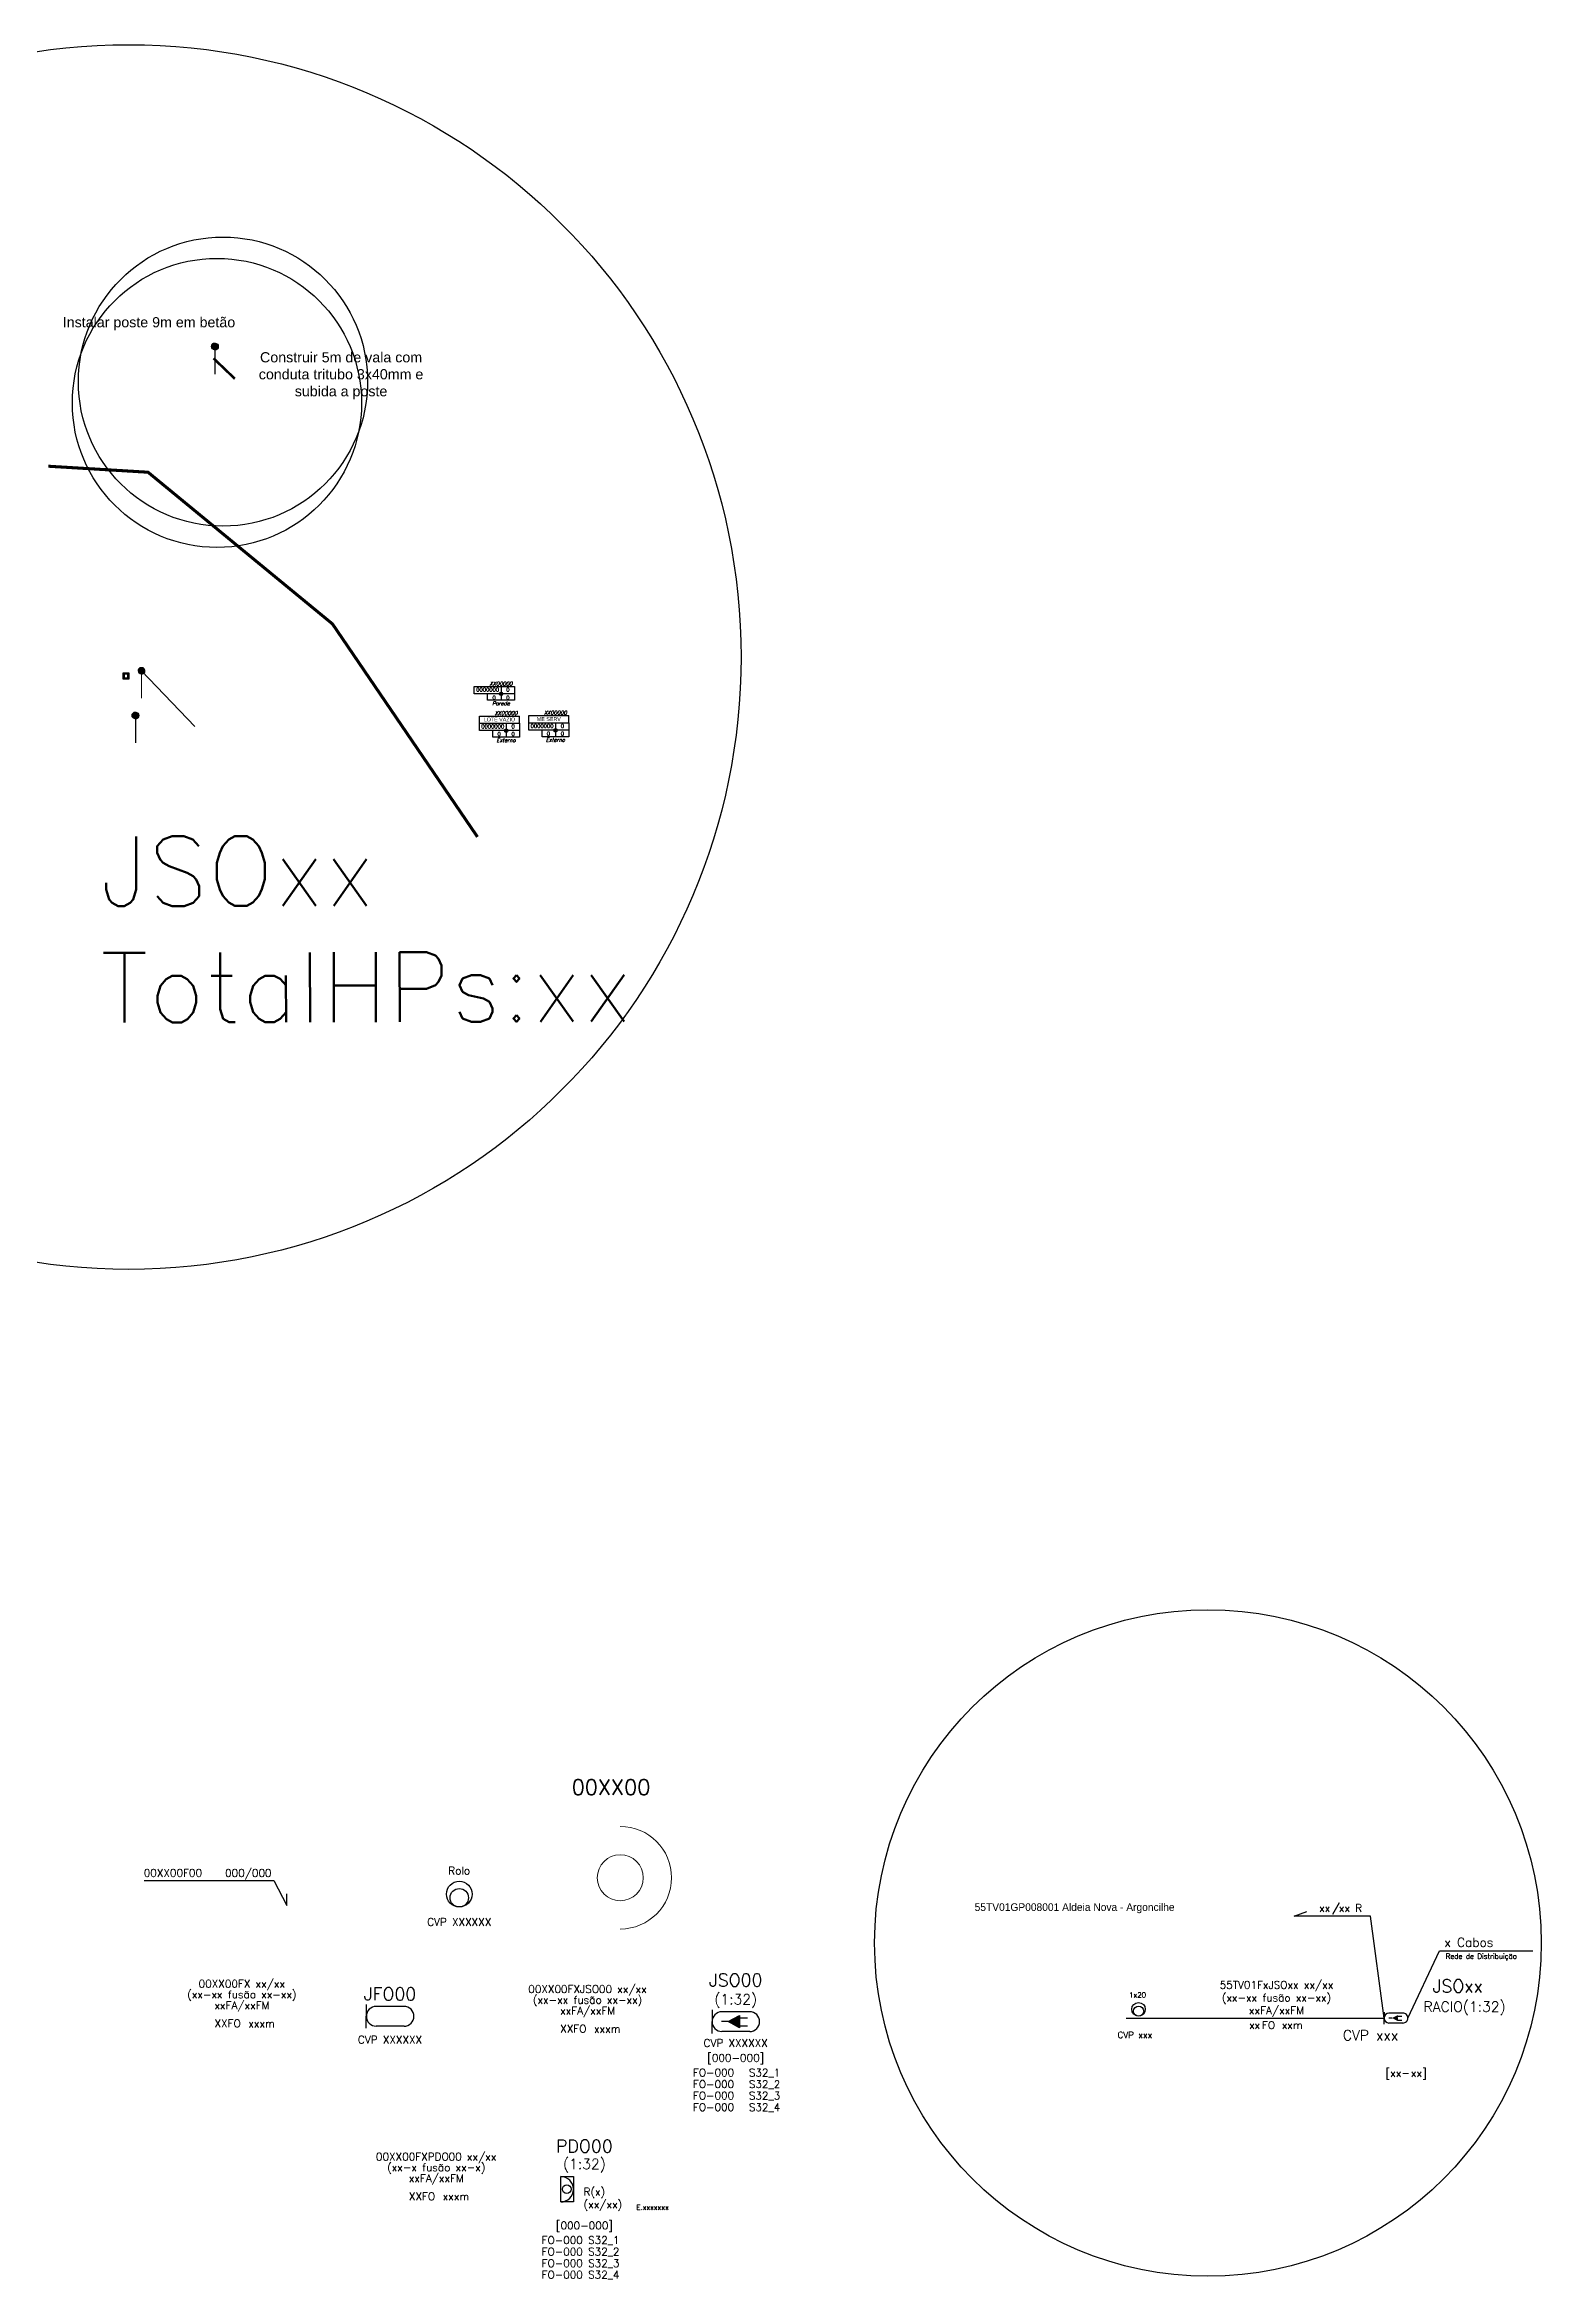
# Model space of a CAD drawing. Header units: millimetres. Extents: x -360 to 139, y -197 to 251.
# Drawn here: x -155.1 to 138.7, y -187.5 to 251.4 of the extents above; entities that cross this region are included whole.
import ezdxf
from ezdxf.enums import TextEntityAlignment as Align
from ezdxf.lldxf.tags import DXFTag

# ---------------------------------------------------------------- set-up
doc = ezdxf.new("R2010")
doc.units = ezdxf.units.MM
for name, color, linetype in [('_ESQUEMATICO', 1, 'ICAD_ISO12W100'), ('CABOS DISTRIBUIÇÃO', 6, 'Continuous'), ('Caracterizacao edificios', 7, 'Continuous'), ('CC A Instalar', 1, 'ICAD_ISO12W100'), ('CC Instalar', 1, 'ICAD_ISO12W100'), ('Centro_edificio', 1, 'Continuous'), ('INFRA_NOVA_Postes', 1, 'Continuous'), ('INFRA_NOVA_subsolo', 1, 'Continuous'), ('JSO-Instalar', 1, 'Continuous'), ('N_PD_COBRE', 7, 'Continuous'), ('rede_edp', 72, 'Continuous'), ('RVO Instalar', 1, 'Continuous'), ('SINOPTICO', 1, 'Continuous'), ('TEXTO', 1, 'Continuous'), ('Texto cabo', 1, 'Continuous'), ('Texto Reservas', 1, 'Continuous')]:
    doc.layers.add(name, color=color, linetype=linetype)
doc.layers.add('CABOS_NOVOS', color=3, linetype='Continuous', lineweight=60)
doc.layers.add('JSO', color=2, linetype='Continuous', lineweight=0)
doc.layers.add('rede_aerea', color=7, linetype='Continuous', lineweight=0, true_color=0xe9e9ac)
doc.layers.add('rede_subsolo', color=7, linetype='Continuous', true_color=0xe9e9ac)
doc.styles.add('cabos', font='romans.shx', dxfattribs={"height": 3.5})
doc.styles.add('ROMANS', font='romans.shx', dxfattribs={"height": 3.5})
doc.styles.get("Standard").update_dxf_attribs({"font": 'arial.ttf'})
doc.styles.add('Text_Style_10', font='TXT.SHX')
doc.styles.add('TI-ED', font='ARIALUNI.TTF', dxfattribs={"height": 0.75})
tags = doc.linetypes.add('DIVIDE', pattern=[1.25, 0.5, -0.25, 0, -0.25, 0, -0.25]).pattern_tags.tags
tags[14:15] = [DXFTag(74, 4), DXFTag(75, 0), DXFTag(340, '0'), DXFTag(46, 1.0), DXFTag(50, 0.0), DXFTag(44, 0.0), DXFTag(45, 0.0)]
tags[12:13] = [DXFTag(74, 4), DXFTag(75, 0), DXFTag(340, '0'), DXFTag(46, 1.0), DXFTag(50, 0.0), DXFTag(44, 0.0), DXFTag(45, 0.0)]
tags[10:11] = [DXFTag(74, 4), DXFTag(75, 0), DXFTag(340, '0'), DXFTag(46, 1.0), DXFTag(50, 0.0), DXFTag(44, 0.0), DXFTag(45, 0.0)]
tags[8:9] = [DXFTag(74, 4), DXFTag(75, 0), DXFTag(340, '0'), DXFTag(46, 1.0), DXFTag(50, 0.0), DXFTag(44, 0.0), DXFTag(45, 0.0)]
tags[6:7] = [DXFTag(74, 4), DXFTag(75, 0), DXFTag(340, '0'), DXFTag(46, 1.0), DXFTag(50, 0.0), DXFTag(44, 0.0), DXFTag(45, 0.0)]
tags[4:5] = [DXFTag(74, 4), DXFTag(75, 0), DXFTag(340, '0'), DXFTag(46, 1.0), DXFTag(50, 0.0), DXFTag(44, 0.0), DXFTag(45, 0.0)]
tags = doc.linetypes.add('ICAD_ISO12W100', pattern=[22, 12, -3, 0.5, -3, 0.5, -3]).pattern_tags.tags
tags[14:15] = [DXFTag(74, 4), DXFTag(75, 0), DXFTag(340, '0'), DXFTag(46, 1.0), DXFTag(50, 0.0), DXFTag(44, 0.0), DXFTag(45, 0.0)]
tags[12:13] = [DXFTag(74, 4), DXFTag(75, 0), DXFTag(340, '0'), DXFTag(46, 1.0), DXFTag(50, 0.0), DXFTag(44, 0.0), DXFTag(45, 0.0)]
tags[10:11] = [DXFTag(74, 4), DXFTag(75, 0), DXFTag(340, '0'), DXFTag(46, 1.0), DXFTag(50, 0.0), DXFTag(44, 0.0), DXFTag(45, 0.0)]
tags[8:9] = [DXFTag(74, 4), DXFTag(75, 0), DXFTag(340, '0'), DXFTag(46, 1.0), DXFTag(50, 0.0), DXFTag(44, 0.0), DXFTag(45, 0.0)]
tags[6:7] = [DXFTag(74, 4), DXFTag(75, 0), DXFTag(340, '0'), DXFTag(46, 1.0), DXFTag(50, 0.0), DXFTag(44, 0.0), DXFTag(45, 0.0)]
tags[4:5] = [DXFTag(74, 4), DXFTag(75, 0), DXFTag(340, '0'), DXFTag(46, 1.0), DXFTag(50, 0.0), DXFTag(44, 0.0), DXFTag(45, 0.0)]

# ---------------------------------------------------------------- blocks, each defined once
blk = doc.blocks.new('CEE')
at = {"layer": 'Centro_edificio'}
h = blk.add_hatch(color=256, dxfattribs=at)
h.paths.add_polyline_path([(0, 0.34), (0, 0), (0.34, 0, 0.414214)])
h.paths.add_polyline_path([(0, -0.34), (0, 0), (-0.34, 0, 0.414214)])
at = {"color": 210}
for p, q in [((-5.25, 1.44), (-5.25, 2.87)), ((-5.25, 1.44), (-2.63, 1.44)), ((-5.25, 0), (-5.25, 1.44)), ((2.65, 0), (-5.25, 0)), ((-2.63, 1.44), (2.65, 1.44)), ((-2.63, -1.27), (-2.63, 0)), ((0, 1.44), (0, -1.27)), ((2.65, 1.44), (2.65, 2.87)), ((2.65, 1.44), (2.65, -1.27)), ((2.65, -1.27), (-2.63, -1.27))]:
    blk.add_line(p, q, dxfattribs=at)
blk.add_lwpolyline([(-5.25, 2.87), (2.65, 2.87)], dxfattribs=at)
at = {"layer": 'Centro_edificio', "linetype": 'DIVIDE', "ltscale": 4}
blk.add_ellipse((0, 0), major_axis=(0.345, 0), ratio=1, dxfattribs=at)
at = {"color": 210}
for tag, style, p in [('N_EDIFICIO', 'ROMANS', (-2.63, 0.45)), ('TIPO', 'TI-ED', (-1.3, 1.82)), ('N_UA', 'ROMANS', (1.36, 0.45)), ('N_COMERCIO', 'ROMANS', (-1.37, -1.03)), ('N_ESCRITORIO', 'ROMANS', (1.36, -1.03))]:
    blk.add_attdef(tag, text='', height=0.75, dxfattribs=dict(at, style=style)).set_placement(p, align=Align.CENTER)
at = {"layer": 'N_PD_COBRE', "style": 'ROMANS', "oblique": 15}
for tag, p in [('PDC', (-0.02, 3.07)), ('TPDC', (-0.02, -2.25))]:
    blk.add_attdef(tag, text='', height=0.75, dxfattribs=at).set_placement(p, align=Align.CENTER)
blk = doc.blocks.new('CE')
at = {"layer": 'Centro_edificio'}
h = blk.add_hatch(color=256, dxfattribs=at)
h.paths.add_polyline_path([(0, 0.34), (0, 0), (0.34, 0, 0.414214)])
h.paths.add_polyline_path([(0, -0.34), (0, 0), (-0.34, 0, 0.414214)])
at = {"color": 210}
for p, q in [((-5.25, 0), (-5.25, 1.44)), ((-5.25, 1.44), (-2.63, 1.44)), ((2.65, 0), (-5.25, 0)), ((-2.63, 1.44), (2.65, 1.44)), ((-2.63, -1.27), (-2.63, 0)), ((0, 1.44), (0, -1.27)), ((2.65, 1.44), (2.65, -1.27)), ((2.65, -1.27), (-2.63, -1.27))]:
    blk.add_line(p, q, dxfattribs=at)
at = {"layer": 'Centro_edificio', "linetype": 'Continuous', "ltscale": 4}
blk.add_ellipse((0, 0), major_axis=(0.345, 0), ratio=1, dxfattribs=at)
at = {"color": 210, "style": 'ROMANS'}
for tag, p in [('N_EDIFICIO', (-2.63, 0.45)), ('N_PISOS', (1.36, 0.45)), ('N_UA', (-1.37, -1.13)), ('N_COMERCIO', (1.36, -1.13))]:
    blk.add_attdef(tag, text='', height=0.75, dxfattribs=at).set_placement(p, align=Align.CENTER)
at = {"layer": 'N_PD_COBRE', "style": 'ROMANS', "oblique": 15}
for tag, p in [('PDC', (-0.02, 1.63)), ('TPDC', (-0.02, -2.25))]:
    blk.add_attdef(tag, text='', height=0.75, dxfattribs=at).set_placement(p, align=Align.CENTER)
blk = doc.blocks.new('*X7')
at = {"color": 0}
for p, q in [((-0.679997, 0.416018), (-0.018018, 1.077997)), ((-0.679809, 0.433884), (-0.035884, 1.077809)), ((-0.679715, 0.398622), (-0.000622, 1.077715)), ((-0.67911, 0.452261), (-0.054261, 1.07711)), ((-0.678999, 0.381661), (0.016339, 1.076999)), ((-0.677877, 0.365105), (0.032895, 1.075877)), ((-0.677853, 0.471196), (-0.073196, 1.075853)), ((-0.676376, 0.348929), (0.049071, 1.074376)), ((-0.675978, 0.490748), (-0.092748, 1.073978)), ((-0.674518, 0.333109), (0.064891, 1.072518)), ((-0.673417, 0.510987), (-0.112987, 1.071417)), ((-0.672323, 0.317627), (0.080373, 1.070323)), ((-0.67008, 0.532002), (-0.134002, 1.06808)), ((-0.669809, 0.302463), (0.095537, 1.067809)), ((-0.666991, 0.287604), (0.110396, 1.064991)), ((-0.665856, 0.553903), (-0.155903, 1.063856)), ((-0.663883, 0.273034), (0.124966, 1.061883)), ((-0.660603, 0.576834), (-0.178834, 1.058603)), ((-0.660497, 0.258742), (0.139258, 1.058497)), ((-0.656846, 0.244715), (0.153285, 1.054846)), ((-0.654125, 0.600989), (-0.202989, 1.052125)), ((-0.652938, 0.230945), (0.167055, 1.050938)), ((-0.648783, 0.217422), (0.180578, 1.046783)), ((-0.646156, 0.626637), (-0.228637, 1.044156)), ((-0.64439, 0.204138), (0.193862, 1.04239)), ((-0.639766, 0.191085), (0.206915, 1.037766)), ((-0.636298, 0.654172), (-0.256172, 1.034298)), ((-0.634917, 0.178256), (0.219744, 1.032917)), ((-0.62985, 0.165645), (0.232355, 1.02785)), ((-0.624571, 0.153247), (0.244753, 1.022571)), ((-0.623925, 0.684222), (-0.286222, 1.021925)), ((-0.619084, 0.141056), (0.256944, 1.017084)), ((-0.613395, 0.129067), (0.268933, 1.011395)), ((-0.607932, 0.717893), (-0.319893, 1.005932)), ((-0.607508, 0.117277), (0.280723, 1.005508)), ((-0.601426, 0.10568), (0.29232, 0.999426)), ((-0.595154, 0.094275), (0.303725, 0.993154)), ((-0.588694, 0.083057), (0.314943, 0.986694)), ((-0.58596, 0.757543), (-0.359543, 0.98396)), ((-0.58205, 0.072024), (0.325976, 0.98005)), ((-0.575224, 0.061172), (0.336828, 0.973224)), ((-0.568219, 0.0505), (0.3475, 0.966219)), ((-0.561036, 0.040005), (0.357995, 0.959036)), ((-0.553678, 0.029685), (0.368315, 0.951678)), ((-0.550397, 0.810783), (-0.412783, 0.948397)), ((-0.546146, 0.01954), (0.37846, 0.944146)), ((-0.538442, 0.009566), (0.388434, 0.936442)), ((-0.530567, -0.000236), (0.398236, 0.928567)), ((-0.522522, -0.009869), (0.407869, 0.920522)), ((-0.514308, -0.019333), (0.417333, 0.912308)), ((-0.505925, -0.028628), (0.426628, 0.903925)), ((-0.497375, -0.037756), (0.435756, 0.895375)), ((-0.488657, -0.046715), (0.444715, 0.886657)), ((-0.479772, -0.055508), (0.453508, 0.877772)), ((-0.470719, -0.064133), (0.462133, 0.868719)), ((-0.461499, -0.07259), (0.47059, 0.859499)), ((-0.45211, -0.080879), (0.478879, 0.85011)), ((-0.442553, -0.089), (0.487, 0.840553)), ((-0.432826, -0.096951), (0.494951, 0.830826)), ((-0.422929, -0.104731), (0.502731, 0.820929)), ((-0.41286, -0.11234), (0.51034, 0.81086)), ((-0.402619, -0.119776), (0.517776, 0.800619)), ((-0.392202, -0.127037), (0.525037, 0.790202)), ((-0.381609, -0.134122), (0.532122, 0.779609)), ((-0.370838, -0.141028), (0.539028, 0.768838)), ((-0.359886, -0.147754), (0.545754, 0.757886)), ((-0.348751, -0.154296), (0.552296, 0.746751)), ((-0.337429, -0.160652), (0.558652, 0.735429)), ((-0.325919, -0.16682), (0.56482, 0.723919)), ((-0.314215, -0.172794), (0.570794, 0.712215)), ((-0.302316, -0.178572), (0.576572, 0.700316)), ((-0.290215, -0.184149), (0.582149, 0.688215)), ((-0.27791, -0.189522), (0.587522, 0.67591)), ((-0.265395, -0.194684), (0.592684, 0.663395)), ((-0.252664, -0.199631), (0.597631, 0.650664)), ((-0.239711, -0.204356), (0.602356, 0.637711)), ((-0.226531, -0.208853), (0.606853, 0.624531)), ((-0.213115, -0.213115), (0.611115, 0.611115)), ((-0.199456, -0.217134), (0.615134, 0.597456)), ((-0.185546, -0.220901), (0.618901, 0.583546)), ((-0.171373, -0.224406), (0.622406, 0.569373)), ((-0.156929, -0.22764), (0.62564, 0.554929)), ((-0.1422, -0.230589), (0.628589, 0.5402)), ((-0.127174, -0.23324), (0.63124, 0.525174)), ((-0.111836, -0.23558), (0.63358, 0.509836)), ((-0.096169, -0.23759), (0.63559, 0.494169)), ((-0.080154, -0.239253), (0.637253, 0.478154)), ((-0.06377, -0.240547), (0.638547, 0.46177)), ((-0.046993, -0.241448), (0.639448, 0.444993)), ((-0.029795, -0.241927), (0.639927, 0.427795)), ((-0.012144, -0.241953), (0.639953, 0.410144)), ((0.006, -0.241488), (0.639488, 0.392)), ((0.024679, -0.240486), (0.638486, 0.373321)), ((0.043948, -0.238895), (0.636895, 0.354052)), ((0.063871, -0.236649), (0.634649, 0.334129)), ((0.084528, -0.23367), (0.63167, 0.313472)), ((0.106018, -0.229858), (0.627858, 0.291982)), ((0.12847, -0.225084), (0.623084, 0.26953)), ((0.152051, -0.21918), (0.61718, 0.245949)), ((0.176993, -0.211916), (0.609916, 0.221007)), ((0.203627, -0.20296), (0.60096, 0.194373)), ((0.232456, -0.191808), (0.589808, 0.165544)), ((0.264325, -0.177617), (0.575617, 0.133675)), ((0.300865, -0.158754), (0.556754, 0.097135)), ((0.346227, -0.13107), (0.52907, 0.051773)), ((0.43272, -0.062254), (0.460254, -0.03472))]:
    blk.add_line(p, q, dxfattribs=at)
blk = doc.blocks.new('*U43')
blk.add_line((0, -0.64), (0, -5.39))
blk.add_circle((0, 0.01), 0.66)
blk.add_blockref('*X7', (0.02, -0.41))
blk = doc.blocks.new('*U10')
at = {"layer": 'INFRA_NOVA_Postes'}
blk.add_line((-0.64, 0), (-5.39, 0), dxfattribs=at)
blk.add_circle((0.01, 0), 0.66, dxfattribs=at)
at = {"layer": 'INFRA_NOVA_Postes', "rotation": 270}
blk.add_blockref('*X7', (-0.41, -0.02), dxfattribs=at)
blk = doc.blocks.new('RESERVA')
blk.add_lwpolyline([(1.28, 2.26), (-0.02, 0)])
at = {"style": 'cabos'}
blk.add_attdef('FI', text='', height=1.5, dxfattribs=at).set_placement((-0.46, 0.49), align=Align.RIGHT)
blk.add_attdef('FF', (1.24, 0.49), '', height=1.5, dxfattribs=at)
at = {"style": 'cabos', "flags": 5}
blk.add_attdef('JFO', (-1.41, -2.8), '', height=1.5, dxfattribs=at)
blk = doc.blocks.new('JSO')
for p, q in [((3.7, 0.97), (0.97, 0.97)), ((3.7, -0.97), (0.97, -0.97))]:
    blk.add_line(p, q)
for points in [[(0, 1.17), (0, 0)], [(0, -1.17), (0, 0)], [(1.58, 0), (0.93, 0)], [(2.66, 0.39), (3.49, 0.39)], [(2.66, -0.42), (3.49, -0.42)]]:
    blk.add_lwpolyline(points)
blk.add_lwpolyline([(1.58, 0, 0, 1.2, 0), (2.71, 0.01, 1.2, 1.2, 0)], format="xyseb")
for centre, start, end in [((0.97, 0), 90.0422, 180.0422), ((3.7, 0), 359.8395, 90.0422), ((3.7, 0), 269.9578, 0.1605), ((0.97, 0), 179.9578, 269.9578)]:
    blk.add_arc(centre, 0.972, start, end)
blk = doc.blocks.new('cabo')
at = {"style": 'cabos'}
blk.add_text('FO', height=1.5, dxfattribs=at).set_placement((1.04, 0), align=Align.CENTER)
blk.add_attdef('N_FIBRAS', text='', height=1.5, dxfattribs=at).set_placement((-0.56, 0), align=Align.RIGHT)
blk.add_attdef('COMPRIMENTO', (3.65, 0), '', height=1.5, dxfattribs=at)
blk = doc.blocks.new('ROLO_traçados_1_500')
at = {"linetype": 'Continuous'}
for centre, radius in [((-0.01, 0.67), 0.666), ((0, 0.49), 0.495)]:
    blk.add_circle(centre, radius, dxfattribs=at)
blk = doc.blocks.new('RESERVAS')
blk.add_lwpolyline([(-28.05, 4.89), (-2.54, 4.89), (0, 0), (0, 2.28)])
at = {"style": 'cabos'}
for tag, p in [('CABO', (-28.1, 5.65)), ('NOME', (-28.1, 2.56))]:
    blk.add_attdef(tag, p, '', height=1.5, dxfattribs=at)
blk.add_attdef('GAMA', text='', height=1.5, dxfattribs=at).set_placement((-3.01, 5.64), align=Align.RIGHT)
blk = doc.blocks.new('CO')
at = {"layer": 'JSO', "color": 0, "linetype": 'Continuous'}
blk.add_circle((-10.07, 0), 4.52, dxfattribs=at)
blk.add_arc((-10.07, 0), 10.07, 270, 90, dxfattribs=at)
at = {"layer": 'Texto cabo', "color": 0, "style": 'cabos'}
blk.add_attdef('CO', text='', height=3, dxfattribs=at).set_placement((-11.89, 17.78), align=Align.MIDDLE)
blk = doc.blocks.new('*U24')
h = blk.add_hatch(color=256)
h.dxf.hatch_style = 1
h.paths.add_polyline_path([(3.17, 0.01), (5.41, 1.21), (5.41, -1.19)])
for p, q in [((0, 2.34), (0, 0)), ((0, -2.34), (0, 0)), ((7.4, 1.95), (1.94, 1.95)), ((7.4, -1.95), (1.94, -1.95))]:
    blk.add_line(p, q)
for points in [[(5.42, 0.01), (1.85, 0.01)], [(3.17, 0.01), (5.41, 1.21), (5.41, -1.19), (3.17, 0.01)], [(5.32, 0.78), (6.98, 0.78)], [(5.32, -0.83), (6.98, -0.83)]]:
    blk.add_lwpolyline(points)
for centre, start_param, end_param in [((1.94, 0), 0.786134, 2.356931), ((1.94, 0), 2.355458, 3.926255), ((7.4, 0.01), 5.494986, 7.06932), ((7.4, -0.01), 3.926255, 5.500588)]:
    blk.add_ellipse(centre, major_axis=(1.37, 1.37), ratio=1, start_param=start_param, end_param=end_param)
at = {"char_height": 1.5, "width": 10.1444, "attachment_point": 7, "style": 'cabos'}
for s, insert in [('S32_1', (7.23, -10.91)), ('S32_2', (7.23, -13.17)), ('S32_3', (7.23, -15.44)), ('S32_4', (7.23, -17.7))]:
    blk.add_mtext(s, dxfattribs=dict(at, insert=insert))
at = {"style": 'cabos'}
for tag, p in [('CABO-1', (-24.44, 11.56)), ('CABO-2', (-24.43, 9.44)), ('CABO-3', (-24.42, 7.32)), ('CABO1', (-24.44, 5.2)), ('CABO2', (-24.43, 3.08)), ('CABO3', (-24.42, 0.96))]:
    blk.add_attdef(tag, text='', height=1.5, dxfattribs=at).set_placement(p, align=Align.BOTTOM_CENTER)
for tag, height, p in [('NOME', 2.5, (4.66, 8.17)), ('RACIO', 2, (4.66, 4.39)), ('GAMA_CO', 1.5, (4.66, -7.12))]:
    blk.add_attdef(tag, text='', height=height, dxfattribs=at).set_placement(p, align=Align.MIDDLE_CENTER)
blk.add_attdef('CAPACIDADE', text='', height=1.5, dxfattribs=at).set_placement((-24.66, -2.15), align=Align.RIGHT)
for tag, p in [('METRAGEM', (-23.16, -2.17)), ('FO_SP1', (-3.75, -10.75)), ('FO_SP2', (-3.75, -13.02)), ('FO_SP3', (-3.75, -15.28)), ('FO_SP4', (-3.75, -17.55))]:
    blk.add_attdef(tag, p, '', height=1.5, dxfattribs=at)
at = {"layer": 'TEXTO', "color": 0, "style": 'cabos'}
blk.add_attdef('LOCAL', text='', height=1.5, dxfattribs=at).set_placement((4.66, -4.2), align=Align.MIDDLE_CENTER)
blk = doc.blocks.new('*U23')
for p, q in [((0, 2.34), (0, 0)), ((0, -2.34), (0, 0)), ((7.4, 1.95), (1.94, 1.95)), ((7.4, -1.95), (1.94, -1.95))]:
    blk.add_line(p, q)
for centre, start_param, end_param in [((1.94, 0), 0.786134, 2.356931), ((1.94, 0), 2.355458, 3.926255), ((7.4, 0.01), 5.494986, 7.06932), ((7.4, -0.01), 3.926255, 5.500588)]:
    blk.add_ellipse(centre, major_axis=(1.37, 1.37), ratio=1, start_param=start_param, end_param=end_param)
at = {"style": 'cabos'}
for tag, p in [('CABO-1', (-24.44, 11.56)), ('CABO-2', (-24.43, 9.44)), ('CABO-3', (-24.42, 7.32)), ('CABO1', (-24.44, 5.2)), ('CABO2', (-24.43, 3.08)), ('CABO3', (-24.42, 0.96))]:
    blk.add_attdef(tag, text='', height=1.5, dxfattribs=at).set_placement(p, align=Align.BOTTOM_CENTER)
blk.add_attdef('NOME', text='', height=2.5, dxfattribs=at).set_placement((4.66, 4.39), align=Align.MIDDLE_CENTER)
blk.add_attdef('CAPACIDADE', text='', height=1.5, dxfattribs=at).set_placement((-24.66, -2.15), align=Align.RIGHT)
blk.add_attdef('METRAGEM', (-23.16, -2.17), '', height=1.5, dxfattribs=at)
at = {"layer": 'TEXTO', "color": 0, "style": 'cabos'}
blk.add_attdef('LOCAL', text='', height=1.5, dxfattribs=at).set_placement((4.66, -4.6), align=Align.MIDDLE_CENTER)
blk = doc.blocks.new('PDO_INT')
for p, q in [((0, 2.5), (2.5, 2.5)), ((0, -2.5), (0, 2.5)), ((2.5, 2.5), (2.5, -2.5)), ((2.5, -2.5), (0, -2.5))]:
    blk.add_line(p, q)
blk.add_circle((1.19, 0), 0.862)
blk.add_arc((0, 0), 2.5, 270, 90)
at = {"style": 'cabos'}
for tag, p in [('CABO-1', (-24.44, 11.56)), ('CABO-2', (-24.43, 9.44)), ('CABO-3', (-24.42, 7.32)), ('CABO1', (-24.44, 5.2)), ('CABO2', (-24.43, 3.08)), ('CABO3', (-24.42, 0.96))]:
    blk.add_attdef(tag, text='', height=1.5, dxfattribs=at).set_placement(p, align=Align.BOTTOM_CENTER)
for tag, height, p in [('NOME', 2.5, (4.65, 8.47)), ('RACIO', 2, (4.66, 4.97)), ('GAMA_CO', 1.5, (4.66, -7.12))]:
    blk.add_attdef(tag, text='', height=height, dxfattribs=at).set_placement(p, align=Align.MIDDLE_CENTER)
for tag, p in [('RISER', (4.5, -1.25)), ('METRAGEM', (-23.16, -2.17)), ('TIPO', (4.5, -3.73)), ('FO_SP1', (-3.75, -10.75)), ('FO_SP2', (-3.75, -13.02)), ('FO_SP3', (-3.75, -15.28)), ('FO_SP4', (-3.75, -17.55))]:
    blk.add_attdef(tag, p, '', height=1.5, dxfattribs=at)
blk.add_attdef('CAPACIDADE', text='', height=1.5, dxfattribs=at).set_placement((-24.66, -2.15), align=Align.RIGHT)
at = {"layer": 'TEXTO', "color": 5, "style": 'cabos'}
blk.add_attdef('LOCAL', text='', height=1, dxfattribs=at).set_placement((14.87, -3.06), align=Align.TOP_LEFT)
blk = doc.blocks.new('*U22')
for centre, radius in [((0, 2.52), 2.52), ((0, 1.81), 1.81)]:
    blk.add_circle(centre, radius)
at = {"style": 'cabos'}
blk.add_attdef('TXT_ROLO', text='', height=1.5, dxfattribs=at).set_placement((-0.01, 7.15), align=Align.MIDDLE_CENTER)
at = {"layer": 'TEXTO', "color": 0, "style": 'cabos'}
blk.add_attdef('LOCAL', text='', height=1.5, dxfattribs=at).set_placement((-0.01, -2.94), align=Align.MIDDLE_CENTER)
blk = doc.blocks.new('cvp_existente')
for p, q in [((-0.62, 0.55), (0.63, 0.55)), ((-0.62, -0.52), (-0.62, 0.55)), ((0.63, 0.55), (0.63, -0.52)), ((0.63, -0.52), (-0.62, -0.52))]:
    blk.add_line(p, q)
blk.add_polyline3d([(0.41, -0.3, 0), (-0.4, -0.3, 0), (-0.4, 0.33, 0), (0.41, 0.33, 0), (0.41, -0.3, 0)])

msp = doc.modelspace()

# ---------------------------------------------------------------- linework, layer by layer
at = {"color": 7}
msp.add_circle((-138.65, 131.13), 120.25, dxfattribs=at)
msp.add_circle((73.27, -121.41), 65.45)
at = {"layer": 'CABOS DISTRIBUIÇÃO'}
msp.add_lwpolyline([(112.51, -136.16), (118.74, -122.93), (137.04, -122.93)], dxfattribs=at)
at = {"layer": 'CABOS_NOVOS', "const_width": 0.6}
msp.add_lwpolyline([(-154.42, 168.6), (-134.83, 167.42), (-98.62, 137.63), (-70.15, 95.8)], dxfattribs=at)
at = {"layer": 'CC Instalar', "ltscale": 0.5}
msp.add_line((57.18, -136.16), (107.84, -136.16), dxfattribs=at)
at = {"layer": 'INFRA_NOVA_Postes'}
msp.add_circle((-121.3, 181.03), 28.39, dxfattribs=at)
at = {"layer": 'INFRA_NOVA_subsolo', "color": 1, "const_width": 0.5}
msp.add_lwpolyline([(-117.78, 185.77), (-121.96, 189.78)], dxfattribs=at)
at = {"layer": 'INFRA_NOVA_subsolo'}
msp.add_circle((-120.12, 185.22), 28.39, dxfattribs=at)
at = {"layer": 'rede_aerea'}
msp.add_lwpolyline([(-125.65, 117.49), (-136.1, 128.45)], dxfattribs=at)
at = {"layer": 'RVO Instalar', "linetype": 'Continuous', "ltscale": 0.5}
msp.add_lwpolyline([(107.84, -136.16), (105.17, -116.16), (90.18, -116.16), (92.65, -115.26)], dxfattribs=at)

# ---------------------------------------------------------------- block references
at = {"layer": '_ESQUEMATICO'}
for name, p, values in [('*U22', (-73.72, -114.34), {'TXT_ROLO': 'Rolo', 'LOCAL': 'CVP XXXXXX'}), ('*U23', (-91.97, -135.81), {'NOME': 'JFO00', 'LOCAL': 'CVP XXXXXX', 'CABO1': '00XX00FX xx/xx', 'CABO2': '(xx-xx fusão xx-xx)', 'CABO3': 'xxFA/xxFM', 'CAPACIDADE': 'XXFO', 'METRAGEM': 'xxxm'}), ('*U24', (-24.1, -136.86), {'NOME': 'JSO00', 'LOCAL': 'CVP XXXXXX', 'CABO1': '00XX00FXJSO00 xx/xx', 'CABO2': '(xx-xx fusão xx-xx)', 'CABO3': 'xxFA/xxFM', 'CAPACIDADE': 'XXFO', 'METRAGEM': 'xxxm', 'GAMA_CO': '[000-000]', 'FO_SP1': 'FO-000', 'FO_SP2': 'FO-000', 'FO_SP3': 'FO-000', 'FO_SP4': 'FO-000', 'RACIO': '(1:32)'}), ('PDO_INT', (-53.81, -169.77), {'NOME': 'PDO00', 'LOCAL': 'E.xxxxxxx', 'RACIO': '(1:32)', 'GAMA_CO': '[000-000]', 'CABO1': '00XX00FXPDO00 xx/xx', 'CABO2': '(xx-x fusão xx-x)', 'CABO3': 'xxFA/xxFM', 'CAPACIDADE': 'XXFO', 'METRAGEM': 'xxxm', 'FO_SP1': 'FO-000 S32_1', 'FO_SP2': 'FO-000 S32_2', 'FO_SP3': 'FO-000 S32_3', 'FO_SP4': 'FO-000 S32_4', 'RISER': 'R(x)', 'TIPO': '(xx/xx)'})]:
    msp.add_blockref(name, p, dxfattribs=at).add_auto_attribs(values)
at = {"layer": 'Caracterizacao edificios'}
for name, p, values in [('CE', (-65.52, 123.9), {'N_EDIFICIO': '0000000', 'N_PISOS': '0', 'N_UA': '0', 'N_COMERCIO': '0', 'PDC': 'XX00000', 'TPDC': 'Parede'}), ('CEE', (-64.53, 116.67), {'N_EDIFICIO': '0000000', 'N_UA': '0', 'N_COMERCIO': '0', 'N_ESCRITORIO': '0', 'TIPO': 'LOTE VAZIO', 'PDC': 'XX00000', 'TPDC': 'Externo'}), ('CEE', (-54.84, 116.75), {'N_EDIFICIO': '0000000', 'N_UA': '0', 'N_COMERCIO': '0', 'N_ESCRITORIO': '0', 'TIPO': 'ME SERV', 'PDC': 'XX00000', 'TPDC': 'Externo'})]:
    msp.add_blockref(name, p, dxfattribs=at).add_auto_attribs(values)
at = {"layer": 'CC A Instalar', "xscale": 2, "yscale": 2, "zscale": 2}
msp.add_blockref('ROLO_traçados_1_500', (59.66, -135.77), dxfattribs=at)
at = {"layer": 'CC Instalar'}
ref = msp.add_blockref('cabo', (84.11, -138.3), dxfattribs=at)
ref.add_attrib('N_FIBRAS', 'xx', dxfattribs={"layer": '0', "height": 1.51, "style": 'cabos'}).set_placement((83.54, -138.3), align=Align.RIGHT)
ref.add_attrib('COMPRIMENTO', 'xxm', (87.76, -138.3), dxfattribs={"layer": '0', "height": 1.5, "style": 'cabos'})
at = {"layer": 'INFRA_NOVA_Postes', "rotation": 90}
msp.add_blockref('*U10', (-121.69, 192.1), dxfattribs=at)
at = {"layer": 'JSO-Instalar'}
ref = msp.add_blockref('JSO', (107.84, -136.16), dxfattribs=at)
ref.add_attrib('FI', '[xx-', dxfattribs={"height": 1.5, "style": 'cabos'}).set_placement((112.92, -147.7), align=Align.RIGHT)
ref.add_attrib('FF', 'xx]', (113.13, -147.7), dxfattribs={"height": 1.5, "style": 'cabos'})
ref.add_attrib('JSO_N', 'JSOxx', (117.39, -131.11), dxfattribs={"height": 2.5, "style": 'cabos'})
at = {"layer": 'rede_aerea'}
msp.add_blockref('*U43', (-136.1, 128.43), dxfattribs=at)
at = {"layer": 'rede_edp'}
msp.add_blockref('*U43', (-137.31, 119.64), dxfattribs=at)
at = {"layer": 'rede_subsolo', "rotation": 270}
msp.add_blockref('cvp_existente', (-139.16, 127.4), dxfattribs=at)
at = {"layer": 'RVO Instalar'}
ref = msp.add_blockref('RESERVA', (97.73, -115.8), dxfattribs=at)
ref.add_attrib('FI', 'xx', dxfattribs={"height": 1.5, "style": 'cabos'}).set_placement((97.28, -115.31), align=Align.RIGHT)
ref.add_attrib('FF', 'xx R', (98.97, -115.31), dxfattribs={"height": 1.5, "style": 'cabos'})
at = {"layer": 'SINOPTICO'}
for name, p, values in [('CO', (-32.04, -108.6), {'CO': '00XX00'}), ('RESERVAS', (-107.57, -114.06), {'CABO': '00XX00F00', 'GAMA': '000/000'})]:
    msp.add_blockref(name, p, dxfattribs=at).add_auto_attribs(values)

# ---------------------------------------------------------------- texts
at = {"layer": '_ESQUEMATICO', "insert": (115.6, -132.92), "char_height": 2, "width": 30.4456, "attachment_point": 1, "style": 'cabos'}
msp.add_mtext('\\C256;RACIO(1:32)', dxfattribs=at)
at = {"layer": 'CABOS DISTRIBUIÇÃO', "attachment_point": 1, "style": 'ROMANS'}
for s, insert, char_height, width in [('{\\C6;x Cabos}', (119.69, -120.41), 1.75, 26.9636), ('Rede de Distribuição', (119.96, -123.51), 1, 21.4351)]:
    msp.add_mtext(s, dxfattribs=dict(at, insert=insert, char_height=char_height, width=width))
at = {"layer": 'CC A Instalar', "attachment_point": 1, "style": 'cabos'}
for s, insert, char_height, width in [('1x20', (57.81, -131.11), 1, 23.8535), ('CVP xxx', (55.52, -138.84), 1.25, 26.4944)]:
    msp.add_mtext(s, dxfattribs=dict(at, insert=insert, char_height=char_height, width=width))
at = {"layer": 'INFRA_NOVA_Postes', "insert": (-151.57, 197.88), "char_height": 2, "width": 57.4766, "attachment_point": 1}
msp.add_mtext('{\\fArial|b0|i0|c0|p34;Instalar poste 9m em betão}', dxfattribs=at)
at = {"layer": 'INFRA_NOVA_subsolo', "insert": (-96.93, 186.36), "char_height": 2, "width": 36.2579, "attachment_point": 5}
msp.add_mtext('{\\fArial|b0|i0|c0|p34;Construir 5m de vala com conduta tritubo 3x40mm e subida a poste}', dxfattribs=at)
at = {"layer": 'JSO', "color": 2, "linetype": 'Continuous', "insert": (-144.22, 95.9), "char_height": 13.7065, "width": 30.5142, "attachment_point": 1, "rotation": 0.1148, "style": 'Text_Style_10'}
msp.add_mtext('JSOxx\\PTotalHPs:xx', dxfattribs=at)
at = {"layer": 'TEXTO', "insert": (99.76, -138.53), "char_height": 2, "width": 36.2139, "attachment_point": 1, "style": 'cabos'}
msp.add_mtext('{\\C1;CVP xxx}', dxfattribs=at)
at = {"layer": 'Texto cabo', "style": 'cabos'}
for s, p in [('55TV01FxJSOxx xx/xx', (86.73, -130.4)), ('(xx-xx fusão xx-xx)', (86.73, -132.9)), ('xxFA/xxFM', (86.73, -135.4))]:
    msp.add_text(s, height=1.5, dxfattribs=at).set_placement(p, align=Align.CENTER)
at = {"layer": 'Texto Reservas', "insert": (27.46, -113.62), "char_height": 1.5, "width": 70.2754, "attachment_point": 1, "style": 'cabos'}
msp.add_mtext('{\\fms sans serif|b0|i0|c0|p0;55TV01GP008001 Aldeia Nova - Argoncilhe}', dxfattribs=at)

doc.saveas('drawing.dxf')
